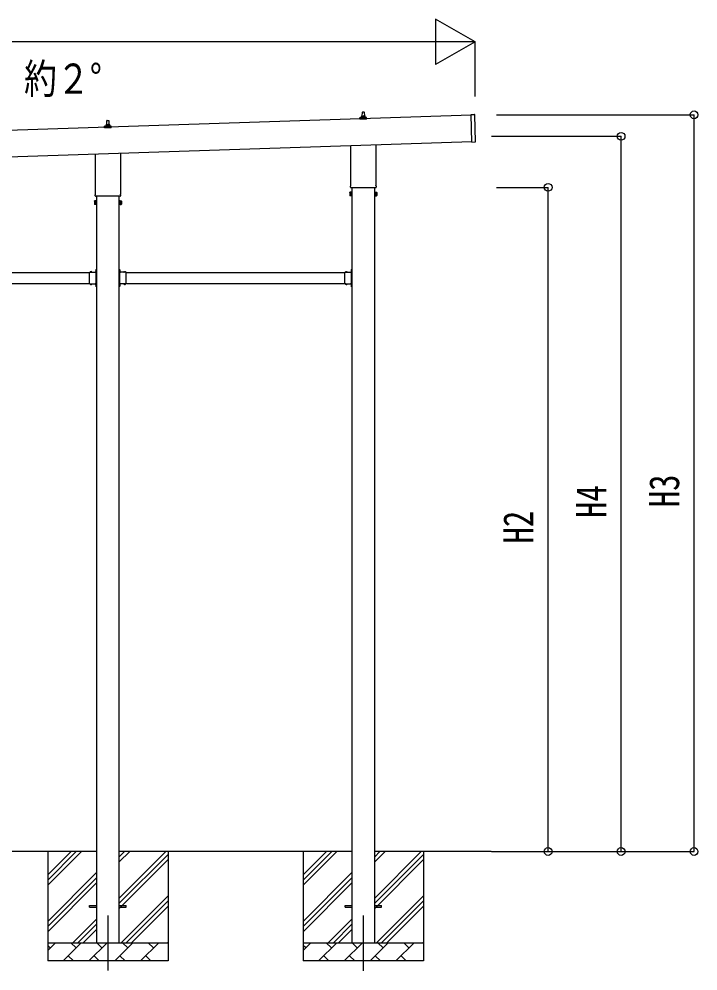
# Model space of a CAD drawing. Units: millimetres, scale not verified. Extents: x -21025 to 21025, y -14850 to 14850.
# Drawn here: x 3012 to 6733, y -11520 to -6303 of the extents above; entities that cross this region are included whole.
import ezdxf
from ezdxf.enums import TextEntityAlignment as Align

# ---------------------------------------------------------------- set-up
doc = ezdxf.new("R2010")
doc.units = ezdxf.units.MM
doc.header["$LTSCALE"] = 60
for name, color, linetype in [('0-2_USER1', 3, 'Continuous'), ('0-4_YKK_12', 2, 'Continuous'), ('0-5_YKK_13', 4, 'Continuous'), ('0-6_YKK_A1', 4, 'Continuous'), ('0-7_YKK_D', 6, 'Continuous')]:
    doc.layers.add(name, color=color, linetype=linetype)
doc.styles.add('ＭＳ ゴシック', font='')
doc.styles.get('ＭＳ ゴシック').set_extended_font_data('MS Gothic')

msp = doc.modelspace()

# ---------------------------------------------------------------- linework, layer by layer
at = {"layer": '0-4_YKK_12'}
for p, q in [((3498.6, -11215), (3498.6, -11517.15)), ((4898.6, -11215), (4898.6, -11519.65))]:
    msp.add_line(p, q, dxfattribs=at)
at = {"layer": '0-5_YKK_13'}
for p, q in [((4892.6, -6835.74), (4893.33, -6812.21)), ((4894.32, -6811.24), (4902.87, -6811.24)), ((4903.87, -6812.21), (4904.6, -6835.74)), ((5489.37, -6826.64), (5508.36, -6826)), ((5494.37, -6976.55), (5489.37, -6826.64)), ((5514.32, -6974.89), (5509.39, -6826.97)), ((3488.6, -6886.62), (3488.6, -6882.41)), ((3489.6, -6882.41), (3507.6, -6882.41)), ((3492.6, -6882.41), (3493.33, -6858.88)), ((3494.32, -6857.91), (3502.87, -6857.91)), ((3503.87, -6858.88), (3504.6, -6882.41)), ((3508.6, -6886.62), (3508.6, -6882.41)), ((4880.35, -6851.24), (4880.35, -6843.53)), ((4916.85, -6851.24), (4880.35, -6851.24)), ((4880.73, -6842.74), (4916.47, -6842.74)), ((4881.11, -6842.55), (4887.83, -6840.92)), ((4888.22, -6840.74), (4908.98, -6840.74)), ((4888.6, -6839.95), (4888.6, -6835.74)), ((4889.6, -6835.74), (4907.6, -6835.74)), ((4908.6, -6839.95), (4908.6, -6835.74)), ((4916.08, -6842.55), (4909.36, -6840.92)), ((4916.85, -6851.24), (4916.85, -6843.53)), ((3480.35, -6897.91), (3480.35, -6890.19)), ((3516.85, -6897.91), (3480.35, -6897.91)), ((3480.73, -6889.41), (3516.47, -6889.41)), ((3481.11, -6889.22), (3487.83, -6887.59)), ((3488.22, -6887.41), (3508.98, -6887.41)), ((3516.08, -6889.22), (3509.36, -6887.59)), ((3516.85, -6897.91), (3516.85, -6890.19)), ((5494.37, -6976.55), (5513.35, -6975.92)), ((3430.3, -7261.89), (3430.3, -7042.32)), ((3566.9, -7037.77), (3566.9, -7261.89)), ((4830.3, -7215.23), (4830.3, -6995.65)), ((4966.9, -6991.1), (4966.9, -7215.23)), ((4828.6, -7224), (4828.6, -7218.5)), ((4966.54, -7227.5), (4830.66, -7227.5)), ((4968.6, -7218.5), (4968.6, -7224)), ((3424.6, -7300.17), (3425.36, -7298.85)), ((3424.6, -7300.17), (3424.6, -7317.17)), ((3431.6, -7303.76), (3425.36, -7303.76)), ((3428.6, -7270.67), (3428.6, -7265.17)), ((3566.54, -7274.17), (3430.66, -7274.17)), ((3565.6, -7303.76), (3571.84, -7303.76)), ((3568.6, -7265.17), (3568.6, -7270.67)), ((3572.6, -7300.17), (3571.84, -7298.85)), ((3572.6, -7300.17), (3572.6, -7317.17)), ((4824.6, -7253.5), (4825.36, -7252.19)), ((4824.6, -7253.5), (4824.6, -7270.5)), ((4824.6, -7270.5), (4825.36, -7271.81)), ((4831.6, -7257.09), (4825.36, -7257.09)), ((4831.6, -7266.91), (4825.36, -7266.91)), ((4831.6, -7271.81), (4825.36, -7271.81)), ((4834.1, -7271.2), (4831.6, -7271.2)), ((4963.1, -7271.2), (4965.6, -7271.2)), ((4965.6, -7257.09), (4971.84, -7257.09)), ((4965.6, -7266.91), (4971.84, -7266.91)), ((4965.6, -7271.81), (4971.84, -7271.81)), ((4972.6, -7253.5), (4971.84, -7252.19)), ((4972.6, -7270.5), (4971.84, -7271.81)), ((4972.6, -7253.5), (4972.6, -7270.5)), ((3424.6, -7317.17), (3425.36, -7318.48)), ((3431.6, -7313.57), (3425.36, -7313.57)), ((3431.6, -7318.48), (3425.36, -7318.48)), ((3434.1, -7317.87), (3431.6, -7317.87)), ((3563.1, -7317.87), (3565.6, -7317.87)), ((3565.6, -7313.57), (3571.84, -7313.57)), ((3565.6, -7318.48), (3571.84, -7318.48)), ((3572.6, -7317.17), (3571.84, -7318.48)), ((3398.1, -7700.29), (3398.1, -7689.9)), ((3398.1, -7689.9), (3434.5, -7689.9)), ((3398.1, -7742.29), (3398.1, -7701.71)), ((3401.36, -7689.04), (3401.36, -7689.2)), ((3402.06, -7689.9), (3410.13, -7689.9)), ((3404.97, -7689.9), (3403.65, -7687.24)), ((3407.22, -7689.9), (3408.55, -7687.24)), ((3410.83, -7689.04), (3410.83, -7689.2)), ((3430.4, -7682), (3436.1, -7682)), ((3434.1, -7691.5), (3431.1, -7691.5)), ((3434.5, -7680.87), (3431.84, -7679.55)), ((3434.5, -7683.13), (3431.84, -7684.45)), ((3433.64, -7677.26), (3433.8, -7677.26)), ((3433.64, -7686.73), (3433.8, -7686.73)), ((3434.1, -7700.29), (3434.1, -7693.5)), ((3434.1, -7742.29), (3434.1, -7701.71)), ((3434.5, -7674.5), (3436.1, -7674.5)), ((3434.5, -7691.46), (3434.5, -7674.5)), ((3434.5, -7677.96), (3434.5, -7686.03)), ((3436.1, -7679), (3434.5, -7679)), ((3434.5, -7680), (3436.1, -7680)), ((3434.5, -7684), (3436.1, -7684)), ((3436.1, -7685), (3434.5, -7685)), ((3562.7, -7674.5), (3561.1, -7674.5)), ((3561.1, -7679), (3562.7, -7679)), ((3562.7, -7680), (3561.1, -7680)), ((3566.8, -7682), (3561.1, -7682)), ((3562.7, -7684), (3561.1, -7684)), ((3561.1, -7685), (3562.7, -7685)), ((3562.7, -7691.46), (3562.7, -7674.5)), ((3562.7, -7677.96), (3562.7, -7686.03)), ((3562.7, -7680.87), (3565.36, -7679.55)), ((3562.7, -7683.13), (3565.36, -7684.45)), ((3599.1, -7689.9), (3562.7, -7689.9)), ((3563.1, -7691.5), (3566.1, -7691.5)), ((3563.1, -7700.29), (3563.1, -7693.5)), ((3563.1, -7742.29), (3563.1, -7701.71)), ((3563.56, -7677.26), (3563.4, -7677.26)), ((3563.56, -7686.73), (3563.4, -7686.73)), ((3586.36, -7689.04), (3586.36, -7689.2)), ((3595.13, -7689.9), (3587.06, -7689.9)), ((3589.97, -7689.9), (3588.65, -7687.24)), ((3592.22, -7689.9), (3593.55, -7687.24)), ((3595.83, -7689.04), (3595.83, -7689.2)), ((3599.1, -7700.29), (3599.1, -7689.9)), ((3599.1, -7742.29), (3599.1, -7701.71)), ((4798.1, -7700.29), (4798.1, -7689.9)), ((4798.1, -7689.9), (4834.5, -7689.9)), ((4798.1, -7742.29), (4798.1, -7701.71)), ((4801.36, -7689.04), (4801.36, -7689.2)), ((4802.06, -7689.9), (4810.13, -7689.9)), ((4804.97, -7689.9), (4803.65, -7687.24)), ((4807.22, -7689.9), (4808.55, -7687.24)), ((4810.83, -7689.04), (4810.83, -7689.2)), ((4830.4, -7682), (4836.1, -7682)), ((4834.1, -7691.5), (4831.1, -7691.5)), ((4834.5, -7680.87), (4831.84, -7679.55)), ((4834.5, -7683.13), (4831.84, -7684.45)), ((4833.64, -7677.26), (4833.8, -7677.26)), ((4833.64, -7686.73), (4833.8, -7686.73)), ((4834.1, -7700.29), (4834.1, -7693.5)), ((4834.1, -7742.29), (4834.1, -7701.71)), ((4834.5, -7674.5), (4836.1, -7674.5)), ((4834.5, -7691.46), (4834.5, -7674.5)), ((4834.5, -7677.96), (4834.5, -7686.03)), ((4836.1, -7679), (4834.5, -7679)), ((4834.5, -7680), (4836.1, -7680)), ((4834.5, -7684), (4836.1, -7684)), ((4836.1, -7685), (4834.5, -7685)), ((3398.1, -7754.1), (3398.1, -7743.71)), ((3398.1, -7754.1), (3434.5, -7754.1)), ((3401.36, -7754.96), (3401.36, -7754.8)), ((3402.06, -7754.1), (3410.13, -7754.1)), ((3404.97, -7754.1), (3403.65, -7756.76)), ((3407.22, -7754.1), (3408.55, -7756.76)), ((3410.83, -7754.96), (3410.83, -7754.8)), ((3431.1, -7752.5), (3434.1, -7752.5)), ((3434.5, -7760.87), (3431.84, -7759.55)), ((3434.5, -7763.13), (3431.84, -7764.45)), ((3433.64, -7757.26), (3433.8, -7757.26)), ((3433.64, -7766.73), (3433.8, -7766.73)), ((3434.1, -7750.5), (3434.1, -7743.71)), ((3434.5, -7769.5), (3434.5, -7752.54)), ((3434.5, -7757.96), (3434.5, -7766.03)), ((3434.5, -7760), (3436.1, -7760)), ((3434.5, -7764), (3436.1, -7764)), ((3434.5, -7769.5), (3436.1, -7769.5)), ((3562.7, -7760), (3561.1, -7760)), ((3562.7, -7764), (3561.1, -7764)), ((3562.7, -7769.5), (3561.1, -7769.5)), ((3562.7, -7769.5), (3562.7, -7752.54)), ((3599.1, -7754.1), (3562.7, -7754.1)), ((3562.7, -7757.96), (3562.7, -7766.03)), ((3562.7, -7760.87), (3565.36, -7759.55)), ((3562.7, -7763.13), (3565.36, -7764.45)), ((3563.1, -7750.5), (3563.1, -7743.71)), ((3566.1, -7752.5), (3563.1, -7752.5)), ((3563.56, -7757.26), (3563.4, -7757.26)), ((3563.56, -7766.73), (3563.4, -7766.73)), ((3586.36, -7754.96), (3586.36, -7754.8)), ((3595.13, -7754.1), (3587.06, -7754.1)), ((3589.97, -7754.1), (3588.65, -7756.76)), ((3592.22, -7754.1), (3593.55, -7756.76)), ((3595.83, -7754.96), (3595.83, -7754.8)), ((3599.1, -7754.1), (3599.1, -7743.71)), ((4798.1, -7754.1), (4798.1, -7743.71)), ((4798.1, -7754.1), (4834.5, -7754.1)), ((4801.36, -7754.96), (4801.36, -7754.8)), ((4802.06, -7754.1), (4810.13, -7754.1)), ((4804.97, -7754.1), (4803.65, -7756.76)), ((4807.22, -7754.1), (4808.55, -7756.76)), ((4810.83, -7754.96), (4810.83, -7754.8)), ((4831.1, -7752.5), (4834.1, -7752.5)), ((4834.5, -7760.87), (4831.84, -7759.55)), ((4834.5, -7763.13), (4831.84, -7764.45)), ((4833.64, -7757.26), (4833.8, -7757.26)), ((4833.64, -7766.73), (4833.8, -7766.73)), ((4834.1, -7750.5), (4834.1, -7743.71)), ((4834.5, -7769.5), (4834.5, -7752.54)), ((4834.5, -7757.96), (4834.5, -7766.03)), ((4834.5, -7760), (4836.1, -7760)), ((4834.5, -7764), (4836.1, -7764)), ((4834.5, -7769.5), (4836.1, -7769.5)), ((3398.6, -11160.5), (3436.1, -11160.5)), ((3398.6, -11169.5), (3398.6, -11160.5)), ((3561.1, -11160.5), (3598.6, -11160.5)), ((3598.6, -11169.5), (3598.6, -11160.5)), ((4798.6, -11160.5), (4836.1, -11160.5)), ((4798.6, -11169.5), (4798.6, -11160.5)), ((4961.1, -11160.5), (4998.6, -11160.5)), ((4998.6, -11169.5), (4998.6, -11160.5)), ((3398.6, -11169.5), (3436.1, -11169.5)), ((3561.1, -11169.5), (3598.6, -11169.5)), ((4798.6, -11169.5), (4836.1, -11169.5)), ((4961.1, -11169.5), (4998.6, -11169.5))]:
    msp.add_line(p, q, dxfattribs=at)
for points in [[(4834.1, -7272.5), (4834.1, -7251.5), (4836.1, -7251.5), (4836.1, -7272.5)], [(4963.1, -7272.5), (4963.1, -7251.5), (4961.1, -7251.5), (4961.1, -7272.5)], [(3434.1, -7319.17), (3434.1, -7298.17), (3436.1, -7298.17), (3436.1, -7319.17)], [(3563.1, -7319.17), (3563.1, -7298.17), (3561.1, -7298.17), (3561.1, -7319.17)]]:
    msp.add_lwpolyline(points, close=True, dxfattribs=at)
for points in [[(3431.6, -7318.48), (3431.6, -7298.85), (3425.36, -7298.85)], [(3431.6, -7317.87), (3431.6, -7299.47), (3434.1, -7299.47)], [(3565.6, -7317.87), (3565.6, -7299.47), (3563.1, -7299.47)], [(3565.6, -7318.48), (3565.6, -7298.85), (3571.84, -7298.85)], [(4831.6, -7271.81), (4831.6, -7252.19), (4825.36, -7252.19)], [(4831.6, -7271.2), (4831.6, -7252.8), (4834.1, -7252.8)], [(4965.6, -7271.2), (4965.6, -7252.8), (4963.1, -7252.8)], [(4965.6, -7271.81), (4965.6, -7252.19), (4971.84, -7252.19)], [(3434.1, -7693.5), (3431.1, -7693.5), (3431.1, -7689.9)], [(3436.1, -7689.5), (3436.1, -7683.5), (3436.1, -7680.5), (3436.1, -7674.5)], [(3561.1, -7689.5), (3561.1, -7683.5), (3561.1, -7680.5), (3561.1, -7674.5)], [(3563.1, -7693.5), (3566.1, -7693.5), (3566.1, -7689.9)], [(4834.1, -7693.5), (4831.1, -7693.5), (4831.1, -7689.9)], [(4836.1, -7689.5), (4836.1, -7683.5), (4836.1, -7680.5), (4836.1, -7674.5)], [(3434.1, -7750.5), (3431.1, -7750.5), (3431.1, -7754.1)], [(3436.1, -7769.5), (3436.1, -7763.5), (3436.1, -7760.5), (3436.1, -7754.5)], [(3561.1, -7769.5), (3561.1, -7763.5), (3561.1, -7760.5), (3561.1, -7754.5)], [(3563.1, -7750.5), (3566.1, -7750.5), (3566.1, -7754.1)], [(4834.1, -7750.5), (4831.1, -7750.5), (4831.1, -7754.1)], [(4836.1, -7769.5), (4836.1, -7763.5), (4836.1, -7760.5), (4836.1, -7754.5)]]:
    msp.add_lwpolyline(points, dxfattribs=at)
for centre, radius, start, end in [((4892.68, -6836.37), 4.13, 90, 171.17633), ((4894.32, -6812.24), 1, 90, 178.60509), ((4901.93, -6835.74), 4.83, 133.60282, 180), ((4895.27, -6835.74), 4.83, 0, 46.39718), ((4902.87, -6812.24), 1, 1.39491, 90), ((4904.51, -6836.37), 4.13, 8.82367, 90), ((5508.39, -6827), 1, 1.90915, 91.90915), ((3492.68, -6883.04), 4.13, 90, 171.17633), ((3489.6, -6883.41), 1, 90, 180), ((3494.32, -6858.91), 1, 90, 178.60509), ((3501.93, -6882.41), 4.83, 133.60282, 180), ((3495.27, -6882.41), 4.83, 0, 46.39718), ((3502.87, -6858.91), 1, 1.39491, 90), ((3504.51, -6883.04), 4.13, 8.82367, 90), ((3507.6, -6883.41), 1, 0, 90), ((4881.35, -6843.53), 1, 103.62699, 180), ((4887.6, -6839.95), 1, 283.62699, 0), ((4889.6, -6836.74), 1, 90, 180), ((4907.6, -6836.74), 1, 0, 90), ((4909.6, -6839.95), 1, 180, 256.37301), ((4915.85, -6843.53), 1, 0, 76.37301), ((3481.35, -6890.19), 1, 103.62699, 180), ((3487.6, -6886.62), 1, 283.62699, 0), ((3509.6, -6886.62), 1, 180, 256.37301), ((3515.85, -6890.19), 1, 0, 76.37301), ((5513.32, -6974.92), 1, 271.90915, 1.90915), ((4832.6, -7218.5), 4, 125.09963, 180), ((4832.6, -7224), 4, 180, 194.47751), ((4832.6, -7224), 4, 194.47751, 241.04498), ((4964.6, -7224), 4, 298.95502, 345.52249), ((4964.6, -7218.5), 4, 0, 54.90037), ((4964.6, -7224), 4, 345.52249, 0), ((3428.94, -7301.31), 4.34, 145.61575, 214.38425), ((3440.84, -7308.67), 16.24, 162.41205, 197.58795), ((3432.6, -7265.17), 4, 125.09963, 180), ((3432.6, -7270.67), 4, 180, 194.47751), ((3432.6, -7270.67), 4, 194.47751, 241.04498), ((3564.6, -7270.67), 4, 298.95502, 345.52249), ((3564.6, -7265.17), 4, 0, 54.90037), ((3564.6, -7270.67), 4, 345.52249, 0), ((3568.25, -7301.31), 4.34, 325.61575, 34.38425), ((3556.36, -7308.67), 16.24, 342.41205, 17.58795), ((4828.94, -7254.64), 4.34, 145.61575, 214.38425), ((4828.94, -7269.36), 4.34, 145.61575, 214.38425), ((4840.84, -7262), 16.24, 162.41205, 197.58795), ((4968.25, -7254.64), 4.34, 325.61575, 34.38425), ((4956.36, -7262), 16.24, 342.41205, 17.58795), ((4968.25, -7269.36), 4.34, 325.61575, 34.38425), ((3428.94, -7316.03), 4.34, 145.61575, 214.38425), ((3568.25, -7316.03), 4.34, 325.61575, 34.38425), ((3397.4, -7701), 1, 314.427, 45.573), ((3402.06, -7689.2), 0.7, 180, 270), ((3402.23, -7689.04), 0.862, 129.12355, 180), ((3406.1, -7693.8), 7, 90, 129.12355), ((3406.1, -7693.8), 7, 50.87645, 90), ((3410.13, -7689.2), 0.7, 270, 0), ((3409.97, -7689.04), 0.862, 0, 50.87645), ((3438.4, -7682), 7, 140.87645, 180), ((3438.4, -7682), 7, 180, 219.12355), ((3433.64, -7678.13), 0.862, 90, 140.87645), ((3433.64, -7685.87), 0.862, 219.12355, 270), ((3433.8, -7677.96), 0.7, 0, 90), ((3433.8, -7686.03), 0.7, 270, 0), ((3434.8, -7701), 1, 134.427, 225.573), ((3434.1, -7689.5), 2, 270, 0), ((3563.1, -7689.5), 2, 180, 270), ((3563.4, -7677.96), 0.7, 90, 180), ((3563.4, -7686.03), 0.7, 180, 270), ((3562.4, -7701), 1, 314.427, 45.573), ((3563.56, -7678.13), 0.862, 39.12355, 90), ((3563.56, -7685.87), 0.862, 270, 320.87645), ((3558.8, -7682), 7, 0, 39.12355), ((3558.8, -7682), 7, 320.87645, 0), ((3587.06, -7689.2), 0.7, 180, 270), ((3587.23, -7689.04), 0.862, 129.12355, 180), ((3591.1, -7693.8), 7, 90, 129.12355), ((3591.1, -7693.8), 7, 50.87645, 90), ((3595.13, -7689.2), 0.7, 270, 0), ((3594.97, -7689.04), 0.862, 0, 50.87645), ((3599.8, -7701), 1, 134.427, 225.573), ((4797.4, -7701), 1, 314.427, 45.573), ((4802.06, -7689.2), 0.7, 180, 270), ((4802.23, -7689.04), 0.862, 129.12355, 180), ((4806.1, -7693.8), 7, 90, 129.12355), ((4806.1, -7693.8), 7, 50.87645, 90), ((4810.13, -7689.2), 0.7, 270, 0), ((4809.97, -7689.04), 0.862, 0, 50.87645), ((4838.4, -7682), 7, 140.87645, 180), ((4838.4, -7682), 7, 180, 219.12355), ((4833.64, -7678.13), 0.862, 90, 140.87645), ((4833.64, -7685.87), 0.862, 219.12355, 270), ((4833.8, -7677.96), 0.7, 0, 90), ((4833.8, -7686.03), 0.7, 270, 0), ((4834.8, -7701), 1, 134.427, 225.573), ((4834.1, -7689.5), 2, 270, 0), ((3397.4, -7743), 1, 314.427, 45.573), ((3402.06, -7754.8), 0.7, 90, 180), ((3402.23, -7754.96), 0.862, 180, 230.87645), ((3406.1, -7750.2), 7, 230.87645, 270), ((3406.1, -7750.2), 7, 270, 309.12355), ((3410.13, -7754.8), 0.7, 0, 90), ((3409.97, -7754.96), 0.862, 309.12355, 0), ((3438.4, -7762), 7, 140.87645, 180), ((3438.4, -7762), 7, 180, 219.12355), ((3433.64, -7758.13), 0.862, 90, 140.87645), ((3433.64, -7765.87), 0.862, 219.12355, 270), ((3434.8, -7743), 1, 134.427, 225.573), ((3433.8, -7757.96), 0.7, 0, 90), ((3433.8, -7766.03), 0.7, 270, 0), ((3434.1, -7754.5), 2, 0, 90), ((3563.1, -7754.5), 2, 90, 180), ((3563.4, -7757.96), 0.7, 90, 180), ((3563.4, -7766.03), 0.7, 180, 270), ((3562.4, -7743), 1, 314.427, 45.573), ((3563.56, -7758.13), 0.862, 39.12355, 90), ((3563.56, -7765.87), 0.862, 270, 320.87645), ((3558.8, -7762), 7, 0, 39.12355), ((3558.8, -7762), 7, 320.87645, 0), ((3587.06, -7754.8), 0.7, 90, 180), ((3587.23, -7754.96), 0.862, 180, 230.87645), ((3591.1, -7750.2), 7, 230.87645, 270), ((3591.1, -7750.2), 7, 270, 309.12355), ((3595.13, -7754.8), 0.7, 0, 90), ((3594.97, -7754.96), 0.862, 309.12355, 0), ((3599.8, -7743), 1, 134.427, 225.573), ((4797.4, -7743), 1, 314.427, 45.573), ((4802.06, -7754.8), 0.7, 90, 180), ((4802.23, -7754.96), 0.862, 180, 230.87645), ((4806.1, -7750.2), 7, 230.87645, 270), ((4806.1, -7750.2), 7, 270, 309.12355), ((4810.13, -7754.8), 0.7, 0, 90), ((4809.97, -7754.96), 0.862, 309.12355, 0), ((4838.4, -7762), 7, 140.87645, 180), ((4838.4, -7762), 7, 180, 219.12355), ((4833.64, -7758.13), 0.862, 90, 140.87645), ((4833.64, -7765.87), 0.862, 219.12355, 270), ((4834.8, -7743), 1, 134.427, 225.573), ((4833.8, -7757.96), 0.7, 0, 90), ((4833.8, -7766.03), 0.7, 270, 0), ((4834.1, -7754.5), 2, 0, 90)]:
    msp.add_arc(centre, radius, start, end, dxfattribs=at)
at = {"layer": '0-6_YKK_A1'}
for p, q in [((5489.44, -6828.63), (97.37, -7008.34)), ((102.2, -7153.26), (5494.27, -6973.52)), ((4836.1, -7227.5), (4836.1, -11365)), ((4961.1, -11365), (4961.1, -7227.5)), ((3436.1, -7274.17), (3436.1, -11365)), ((3561.1, -11365), (3561.1, -7274.17)), ((2203.1, -7692), (3394.1, -7692)), ((3603.1, -7692), (4794.1, -7692)), ((2203.1, -7752), (3394.1, -7752)), ((3431.1, -7752), (3435.6, -7752)), ((3566.1, -7752), (3561.6, -7752)), ((3603.1, -7752), (4794.1, -7752)), ((4831.1, -7752), (4835.6, -7752)), ((3436.1, -10865), (2161.1, -10865)), ((3168.6, -10865), (3168.6, -11465)), ((3168.6, -11050.05), (3353.65, -10865)), ((3168.6, -11021.77), (3325.37, -10865)), ((3168.6, -10993.48), (3297.08, -10865)), ((4836.1, -10865), (3561.1, -10865)), ((3561.1, -11120.1), (3816.2, -10865)), ((3561.1, -10922.11), (3618.21, -10865)), ((3561.1, -10893.82), (3589.92, -10865)), ((3561.1, -11148.38), (3828.6, -10880.88)), ((3828.6, -10865), (3828.6, -11465)), ((4568.6, -10865), (4568.6, -11465)), ((4568.6, -11050.05), (4753.65, -10865)), ((4568.6, -11021.77), (4725.37, -10865)), ((4568.6, -10993.48), (4697.08, -10865)), ((5599.48, -10865), (4961.1, -10865)), ((4961.1, -11120.1), (5216.2, -10865)), ((4961.1, -10922.11), (5018.21, -10865)), ((4961.1, -10893.82), (4989.92, -10865)), ((4961.1, -11148.38), (5228.6, -10880.88)), ((5228.6, -10865), (5228.6, -11465)), ((3561.1, -11176.67), (3828.6, -10909.17)), ((4961.1, -11176.67), (5228.6, -10909.17)), ((3168.6, -11248.04), (3436.1, -10980.54)), ((4568.6, -11248.04), (4836.1, -10980.54)), ((3168.6, -11276.32), (3436.1, -11008.82)), ((3168.6, -11304.61), (3436.1, -11037.11)), ((4568.6, -11276.32), (4836.1, -11008.82)), ((4568.6, -11304.61), (4836.1, -11037.11)), ((3570.76, -11365), (3828.6, -11107.16)), ((4970.76, -11365), (5228.6, -11107.16)), ((3599.04, -11365), (3828.6, -11135.44)), ((3627.32, -11365), (3828.6, -11163.73)), ((4999.04, -11365), (5228.6, -11135.44)), ((5027.32, -11365), (5228.6, -11163.73)), ((3306.2, -11365), (3436.1, -11235.1)), ((3334.48, -11365), (3436.1, -11263.38)), ((4706.2, -11365), (4836.1, -11235.1)), ((4734.48, -11365), (4836.1, -11263.38)), ((3362.77, -11365), (3436.1, -11291.67)), ((4762.77, -11365), (4836.1, -11291.67)), ((3168.6, -11365), (3828.6, -11365)), ((3168.6, -11407.89), (3211.49, -11365)), ((3252.91, -11465), (3352.91, -11365)), ((3324.36, -11393.55), (3295.81, -11365)), ((3394.33, -11465), (3494.33, -11365)), ((3465.78, -11393.55), (3437.23, -11365)), ((3535.76, -11465), (3635.76, -11365)), ((3607.2, -11393.55), (3578.65, -11365)), ((3677.18, -11465), (3777.18, -11365)), ((3748.62, -11393.55), (3720.07, -11365)), ((3825.31, -11365), (3828.6, -11361.72)), ((4568.6, -11365), (5228.6, -11365)), ((4568.6, -11407.89), (4611.49, -11365)), ((4652.91, -11465), (4752.91, -11365)), ((4724.36, -11393.55), (4695.81, -11365)), ((4794.33, -11465), (4894.33, -11365)), ((4865.78, -11393.55), (4837.23, -11365)), ((4935.76, -11465), (5035.76, -11365)), ((5007.2, -11393.55), (4978.65, -11365)), ((5077.18, -11465), (5177.18, -11365)), ((5148.62, -11393.55), (5120.07, -11365)), ((5225.31, -11365), (5228.6, -11361.72)), ((3182.94, -11393.55), (3168.6, -11379.21)), ((4582.94, -11393.55), (4568.6, -11379.21)), ((3828.6, -11465), (3168.6, -11465)), ((3281.47, -11436.45), (3310.02, -11465)), ((3422.89, -11436.45), (3451.44, -11465)), ((3564.31, -11436.45), (3592.86, -11465)), ((3705.73, -11436.45), (3734.28, -11465)), ((5228.6, -11465), (4568.6, -11465)), ((4681.47, -11436.45), (4710.02, -11465)), ((4822.89, -11436.45), (4851.44, -11465)), ((4964.31, -11436.45), (4992.86, -11465)), ((5105.73, -11436.45), (5134.28, -11465))]:
    msp.add_line(p, q, dxfattribs=at)
for points in [[(3431.1, -7692), (3435.6, -7692), (3435.6, -7752)], [(3566.1, -7692), (3561.6, -7692), (3561.6, -7752)], [(4831.1, -7692), (4835.6, -7692), (4835.6, -7752)]]:
    msp.add_lwpolyline(points, dxfattribs=at)
at = {"layer": '0-7_YKK_D'}
for p, q in [((5511.75, -6427.55), (5295.24, -6302.55)), ((5295.24, -6302.55), (5295.24, -6552.55)), ((5261.75, -6427.55), (329.9, -6427.55)), ((5511.75, -6427.55), (5078.73, -6427.55)), ((5511.75, -6427.55), (5295.24, -6552.55)), ((5511.75, -6727.84), (5511.75, -6426.55)), ((5628.97, -6827.55), (6712.75, -6827.55)), ((6711.75, -10865), (6711.75, -6827.55)), ((5600.48, -6945), (6312.75, -6945)), ((6311.75, -10865), (6311.75, -6945)), ((5628.97, -7225), (5912.75, -7225)), ((5911.75, -10865), (5911.75, -7225)), ((5600.48, -10865), (6312.75, -10865)), ((5628.97, -10865), (5912.75, -10865)), ((5628.97, -10865), (6712.75, -10865))]:
    msp.add_line(p, q, dxfattribs=at)
for centre in [(6711.75, -6827.55), (6311.75, -6945), (5911.75, -7225), (5911.75, -10865), (6311.75, -10865), (6711.75, -10865)]:
    msp.add_circle(centre, 21.25, dxfattribs=at)

# ---------------------------------------------------------------- texts
at = {"layer": '0-2_USER1', "style": 'ＭＳ ゴシック', "width": 0.8}
msp.add_text('約２°', height=165, dxfattribs=at).set_placement((3039.27, -6761.35), align=Align.BOTTOM_LEFT)
at = {"layer": '0-7_YKK_D', "style": 'ＭＳ ゴシック', "width": 0.8}
for s, p in [('H3', (6679.75, -8978.28)), ('H4', (6279.75, -9037)), ('H2', (5879.75, -9177))]:
    msp.add_text(s, height=165, rotation=90, dxfattribs=at).set_placement(p, align=Align.BOTTOM_LEFT)

doc.saveas('drawing.dxf')
